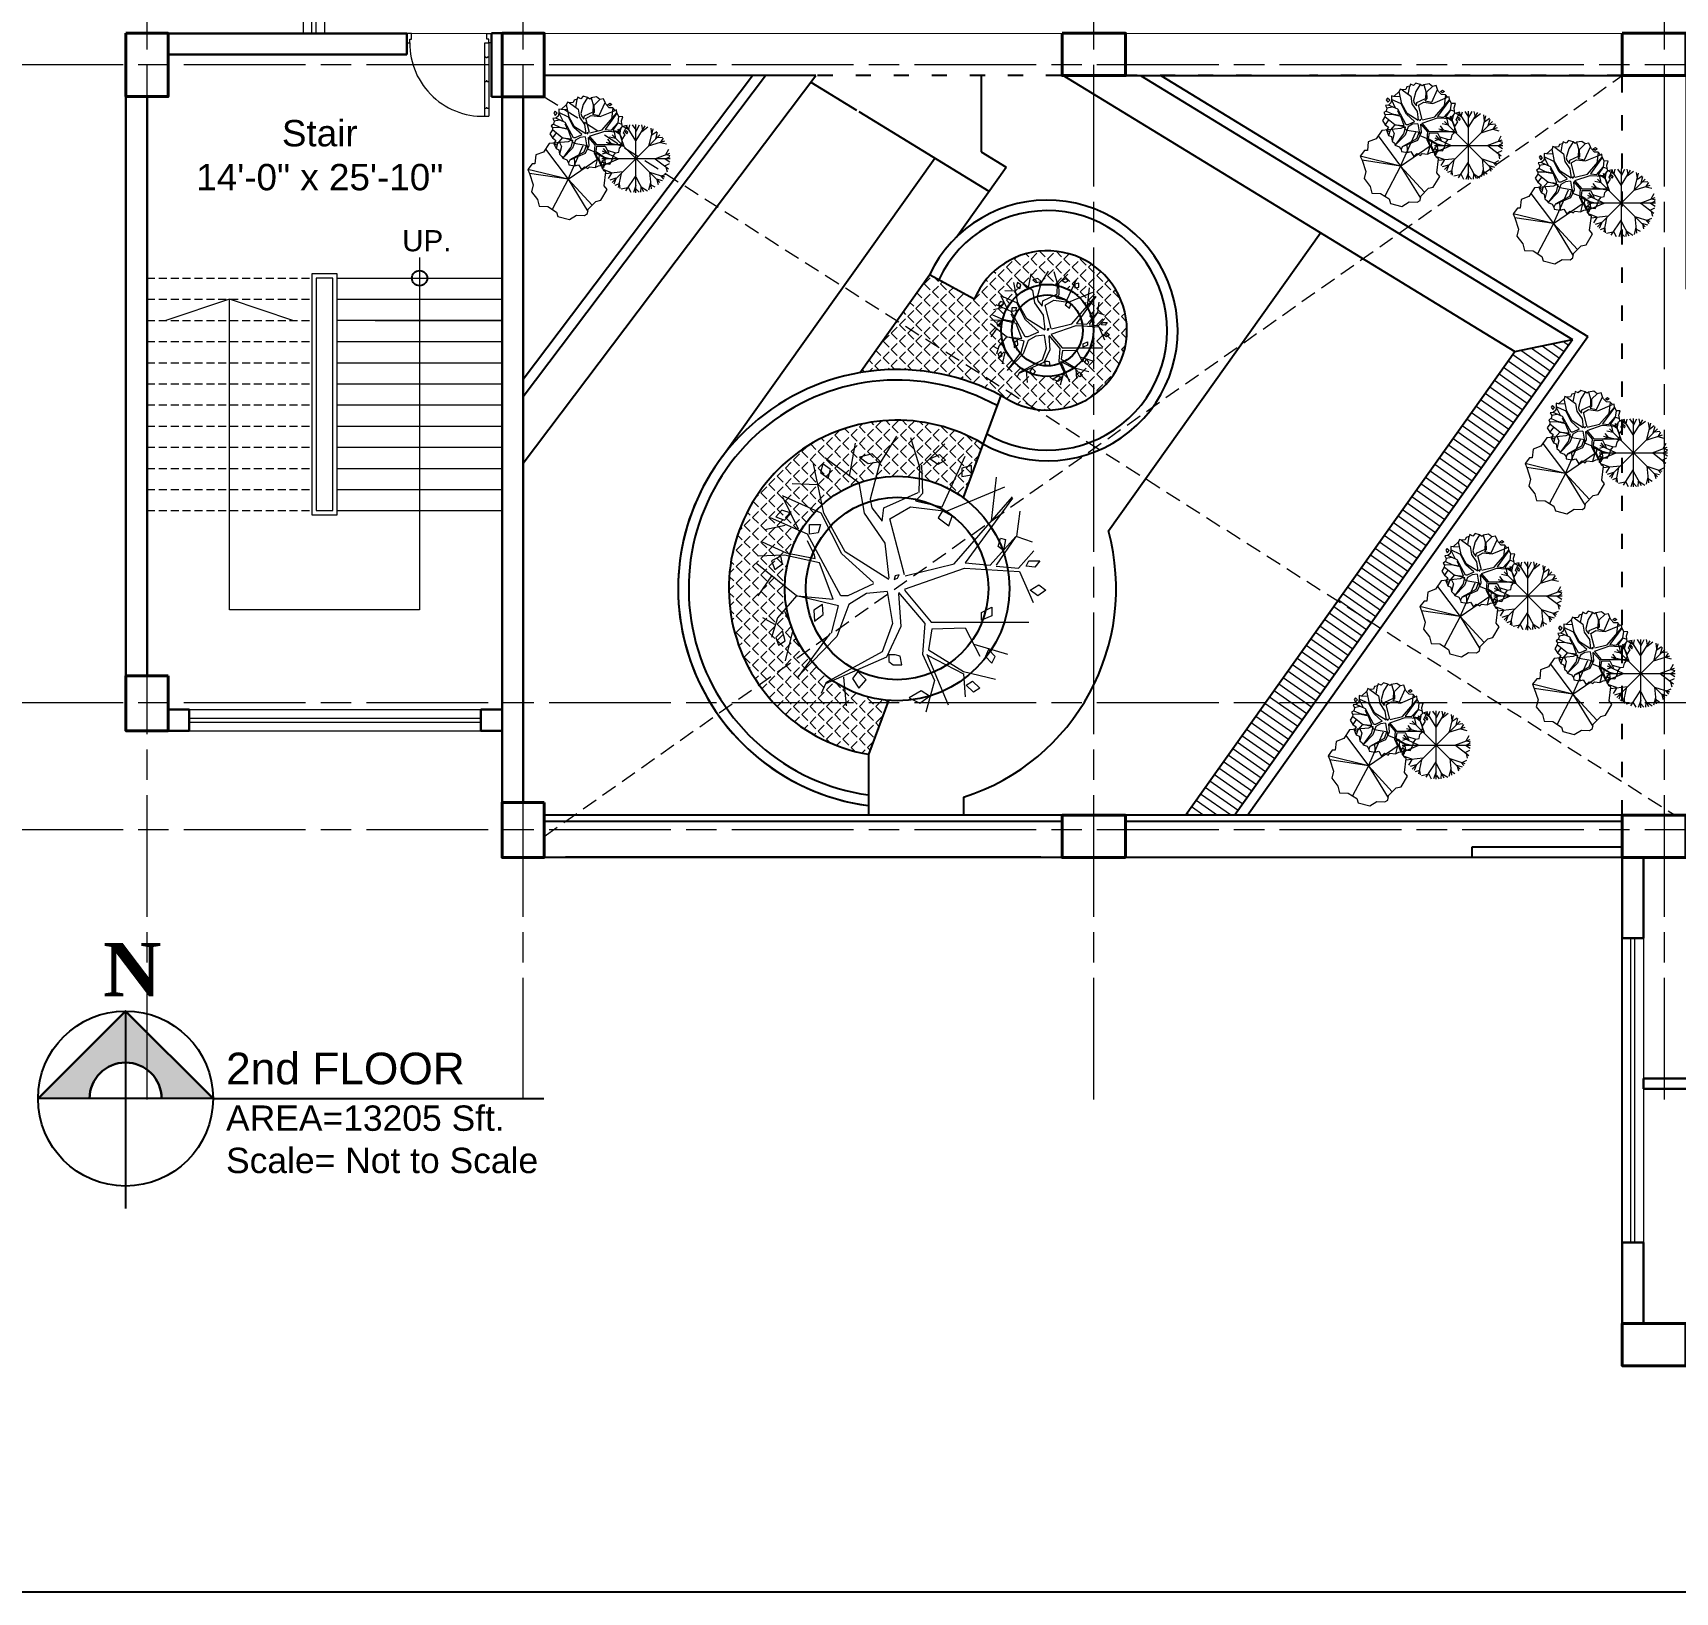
# Model space of a CAD drawing. Header units: inches. Extents: x -12 to 20935469, y -1604 to 24729220.
# Drawn here: x 20872305 to 20873082, y 24718738 to 24719476 of the extents above; entities that cross this region are included whole.
import ezdxf

# ---------------------------------------------------------------- set-up
doc = ezdxf.new("R2010")
doc.units = ezdxf.units.IN
doc.header["$LTSCALE"] = 0.03
doc.header["$MEASUREMENT"] = 0
for name, pattern in [('ACAD_ISO03W100', [30, 12, -18]), ('ACAD_ISO08W100', [36, 24, -3, 6, -3]), ('DASHED2', [0.375, 0.25, -0.125])]:
    doc.linetypes.add(name, pattern=pattern)
for name, color, linetype, lineweight in [('column', 1, 'Continuous', 40), ('Door', 7, 'Continuous', 18), ('Dot', 253, 'Continuous', 0), ('Gas', 21, 'Continuous', 5), ('Grid Line', 252, 'Continuous', 18), ('Hatch', 253, 'Continuous', 15), ('hatch-1', 253, 'Continuous', 5), ('ILLUSTR-TREE', 74, 'Continuous', 0), ('Low Wall', 7, 'Continuous', 30), ('Main Wall', 7, 'Continuous', 30), ('RAIL', 23, 'Continuous', 13), ('STAIR', 46, 'Continuous', 15), ('wind.', 150, 'Continuous', 20)]:
    doc.layers.add(name, color=color, linetype=linetype, lineweight=lineweight)
doc.layers.add('TEXT', color=7, linetype='Continuous')
doc.styles.add('2', font='swisscl.ttf')
doc.styles.add('ATTR', font='romans.shx', dxfattribs={"width": 0.8, "height": 0.7})
doc.styles.get("Standard").update_dxf_attribs({"font": 'timesbd.ttf'})

# ---------------------------------------------------------------- blocks, each defined once
blk = doc.blocks.new('fff')
at = {"layer": 'Grid Line', "color": 252, "linetype": 'ACAD_ISO08W100', "lineweight": 9, "ltscale": 80, "true_color": 0x939598}
for p, q in [((20830948.31, 24723521.1), (20830948.31, 24724698.78)), ((20831126.28, 24723521.11), (20831126.28, 24724698.79)), ((20831396.28, 24723521.11), (20831396.28, 24724698.79)), ((20831666.28, 24723521.12), (20831666.28, 24724698.8)), ((20833096.95, 24724010.75), (20830726.15, 24724010.75)), ((20833096.95, 24723708.72), (20830726.15, 24723708.72)), ((20833096.95, 24723648.75), (20830726.15, 24723648.75))]:
    blk.add_line(p, q, dxfattribs=at)
blk = doc.blocks.new('Door_45')
at = {"layer": 'Door'}
for p, q in [((1.5, 4.97), (1.5, 43.97)), ((3.5, 44.03), (3.5, 4.97)), ((1.5, 40.03), (2.25, 40.03)), ((2.25, 40.03), (2.25, 39.53)), ((2.25, 39.53), (2.75, 39.53)), ((2.75, 39.53), (2.75, 40.03)), ((2.75, 40.03), (3.5, 40.03)), ((1.5, 25.77), (2.25, 25.77)), ((2.25, 25.77), (2.25, 25.27)), ((2.25, 25.27), (2.75, 25.27)), ((2.75, 25.77), (3.5, 25.77)), ((2.75, 25.27), (2.75, 25.77)), ((1.5, 12.57), (2.25, 12.57)), ((2.25, 12.57), (2.25, 13.07)), ((2.25, 13.07), (2.75, 13.07)), ((2.75, 13.07), (2.75, 12.57)), ((2.75, 12.57), (3.5, 12.57)), ((0, -0.03), (0, 4.97)), ((0, 4.97), (1.5, 4.97)), ((3.5, 4.97), (1.5, 4.97)), ((1.5, 4.97), (1.5, 2.97)), ((1.5, 2.97), (2.5, 2.97)), ((2.5, 2.97), (2.5, -0.03)), ((42.5, 3), (42.5, -0.03)), ((43.5, 3), (42.5, 3)), ((45, 5), (43.5, 5)), ((43.5, 5), (43.5, 3)), ((45, -0.03), (45, 5)), ((2.5, -0.03), (0, -0.03)), ((42.5, -0.03), (45, -0.03))]:
    blk.add_line(p, q, dxfattribs=at)
blk.add_arc((4.66, 5.26), 38.84, 359.62325, 94.66847, dxfattribs=at)
blk = doc.blocks.new('TREE_002')
at = {"layer": 'ILLUSTR-TREE'}
for p, q in [((-13173.6, 13892), (-13169.7, 13913.2)), ((-13143.4, 13917.5), (-13154.3, 13899.8)), ((-13134.5, 13916.7), (-13128.5, 13897)), ((-13126.1, 13899.3), (-13112.4, 13912.7)), ((-13190.1, 13868.1), (-13196.7, 13899.8)), ((-13190.6, 13899.8), (-13192.3, 13894.2)), ((-13185.7, 13896.3), (-13190.6, 13899.8)), ((-13189.5, 13904), (-13167.5, 13887.8)), ((-13159, 13906.3), (-13167.2, 13904.2)), ((-13167.2, 13904.2), (-13161.7, 13900)), ((-13161.7, 13900), (-13154, 13901.4)), ((-13154.3, 13899.8), (-13160.4, 13877.2)), ((-13154, 13901.4), (-13159, 13906.3)), ((-13129, 13881.5), (-13128.5, 13898.4)), ((-13127.4, 13899.1), (-13126.8, 13880.8)), ((-13122, 13903), (-13115.9, 13905.8)), ((-13117, 13899.4), (-13122, 13903)), ((-13112.1, 13902.3), (-13117, 13899.4)), ((-13115.9, 13905.8), (-13112.1, 13902.3)), ((-13114.1, 13872.3), (-13099.3, 13904.7)), ((-13095.4, 13898.8), (-13101.6, 13897.1)), ((-13095.4, 13892.7), (-13095.4, 13898.8)), ((-13192.3, 13894.2), (-13187.3, 13890.6)), ((-13187.3, 13890.6), (-13185.7, 13896.3)), ((-13167.5, 13887.8), (-13164.2, 13868.1)), ((-13101.6, 13897.1), (-13101.6, 13891.8)), ((-13101.6, 13891.8), (-13095.4, 13892.7)), ((-13079.5, 13891.3), (-13082.8, 13863.1)), ((-13191.7, 13868.1), (-13216.5, 13879.3)), ((-13216.5, 13878.6), (-13206.6, 13858.2)), ((-13193.9, 13886.4), (-13210.4, 13887.1)), ((-13160.4, 13877.2), (-13159.3, 13871.6)), ((-13151.6, 13871.6), (-13129.6, 13881.5)), ((-13126.8, 13880.8), (-13131.2, 13875.8)), ((-13111.4, 13869.5), (-13074, 13885)), ((-13106.4, 13835.6), (-13069, 13878.6)), ((-13069, 13877.9), (-13099.3, 13836.3)), ((-13217, 13870.2), (-13220.9, 13865.9)), ((-13211, 13868.1), (-13217, 13870.2)), ((-13215.4, 13863.8), (-13211, 13868.1)), ((-13178.5, 13842), (-13191.7, 13868.1)), ((-13176.3, 13843.4), (-13190.1, 13868.1)), ((-13164.2, 13868.1), (-13151, 13849)), ((-13159.3, 13871.6), (-13152.7, 13863.1)), ((-13152.7, 13863.1), (-13151.6, 13871.6)), ((-13147.7, 13864.5), (-13134.5, 13872.3)), ((-13134.5, 13872.3), (-13111.4, 13869.5)), ((-13130.7, 13875.8), (-13114.1, 13872.3)), ((-13113.9, 13869.7), (-13116.7, 13865.3)), ((-13107.8, 13866.2), (-13113.9, 13869.7)), ((-13109.8, 13860), (-13107.8, 13866.2)), ((-13066.3, 13853.2), (-13064.1, 13869.5)), ((-13214.8, 13860.3), (-13228, 13857.5)), ((-13200.5, 13854.7), (-13224.2, 13865.2)), ((-13220.9, 13865.9), (-13215.4, 13863.8)), ((-13199.2, 13860.9), (-13192.3, 13860.9)), ((-13199.2, 13854.7), (-13199.2, 13860.9)), ((-13193.7, 13855.6), (-13199.2, 13854.7)), ((-13192.3, 13860.9), (-13193.7, 13855.6)), ((-13138.4, 13828.6), (-13147.7, 13864.5)), ((-13116.7, 13865.3), (-13109.8, 13860)), ((-13229.7, 13849.7), (-13214.3, 13842.7)), ((-13179.1, 13815.2), (-13200.5, 13854.7)), ((-13196.1, 13841.3), (-13200.5, 13850.4)), ((-13151, 13849), (-13148.3, 13826.4)), ((-13083.3, 13834.9), (-13066.8, 13853.2)), ((-13066.8, 13853.2), (-13079.5, 13834.9)), ((-13078.2, 13846.8), (-13076.8, 13852.1)), ((-13074.7, 13844.2), (-13078.2, 13846.8)), ((-13076.8, 13852.1), (-13073.4, 13851.2)), ((-13073.4, 13851.2), (-13074.7, 13844.2)), ((-13066.3, 13853.2), (-13056.4, 13849.7)), ((-13207.7, 13815.2), (-13233, 13835.6)), ((-13215.4, 13841.3), (-13232.4, 13840.6)), ((-13217.6, 13840.6), (-13223.6, 13837.7)), ((-13223.6, 13837.7), (-13221.4, 13832.1)), ((-13221.4, 13832.1), (-13216.5, 13835.6)), ((-13216.5, 13835.6), (-13217.6, 13840.6)), ((-13192.8, 13836.3), (-13215.4, 13841.3)), ((-13214.3, 13842.7), (-13195.6, 13839.1)), ((-13195.6, 13839.1), (-13196.1, 13841.3)), ((-13184, 13813), (-13192.8, 13836.3)), ((-13158.2, 13823.6), (-13178.5, 13842)), ((-13148.3, 13825.7), (-13176.3, 13843.4)), ((-13137.8, 13827.9), (-13106.4, 13835.6)), ((-13099.3, 13836.3), (-13083.3, 13834.9)), ((-13065.2, 13832.8), (-13055.3, 13844.1)), ((-13060.2, 13834.2), (-13058.6, 13837.7)), ((-13058.6, 13837.7), (-13051.4, 13837.7)), ((-13051.4, 13837.7), (-13054.7, 13833.5)), ((-13223.6, 13827.9), (-13232.4, 13815.2)), ((-13144.4, 13827.9), (-13145, 13825.7)), ((-13145, 13825.7), (-13142.8, 13826.4)), ((-13141.7, 13828.6), (-13144.4, 13827.9)), ((-13142.8, 13826.4), (-13141.7, 13828.6)), ((-13138.4, 13819.4), (-13099.8, 13832.8)), ((-13099.8, 13832.8), (-13064.6, 13830.7)), ((-13079.5, 13834.2), (-13065.2, 13832.8)), ((-13064.6, 13830.7), (-13055.8, 13810.9)), ((-13054.7, 13833.5), (-13060.2, 13834.2)), ((-13207.7, 13815.2), (-13219.8, 13801.1)), ((-13180.7, 13808.8), (-13207.7, 13815.2)), ((-13207.1, 13815.2), (-13184, 13813)), ((-13174.7, 13815.2), (-13179.1, 13815.2)), ((-13158.2, 13822.9), (-13174.7, 13815.2)), ((-13162.6, 13816.6), (-13174.1, 13809.5)), ((-13149.4, 13818), (-13162.6, 13816.6)), ((-13149.4, 13818), (-13146.1, 13797.5)), ((-13142.2, 13817.3), (-13125.2, 13797.5)), ((-13142.2, 13816.6), (-13140.6, 13795.4)), ((-13138.4, 13818.7), (-13121.3, 13798.2)), ((-13057.6, 13818.7), (-13052.1, 13822.2)), ((-13052.7, 13815.2), (-13057.6, 13818.7)), ((-13047.7, 13818.7), (-13052.7, 13815.2)), ((-13052.1, 13822.2), (-13047.7, 13818.7)), ((-13215.4, 13805.3), (-13209.9, 13793.3)), ((-13191, 13809.5), (-13196.5, 13806)), ((-13196.5, 13806), (-13196, 13798.9)), ((-13196, 13798.9), (-13190.5, 13803.2)), ((-13190.5, 13803.2), (-13191, 13809.5)), ((-13185.1, 13791.2), (-13180.7, 13808.8)), ((-13174.1, 13809.5), (-13181.8, 13789.1)), ((-13088.8, 13804.4), (-13082.2, 13807.9)), ((-13088.8, 13799.5), (-13088.8, 13804.4)), ((-13082.2, 13807.9), (-13082.2, 13802.3)), ((-13221.4, 13796.8), (-13229.1, 13801.1)), ((-13219.8, 13801.1), (-13223.6, 13788.4)), ((-13216.5, 13792.6), (-13220.9, 13788.4)), ((-13214.8, 13786.2), (-13216.5, 13792.6)), ((-13209.9, 13793.3), (-13214.8, 13773.5)), ((-13146.1, 13797.5), (-13152.7, 13779.2)), ((-13140.6, 13795.4), (-13149.9, 13775.7)), ((-13125.2, 13797.5), (-13126.8, 13777.8)), ((-13120.7, 13794), (-13122.9, 13780.6)), ((-13121.3, 13798.2), (-13058.6, 13798.2)), ((-13120.7, 13794), (-13099.3, 13794.7)), ((-13099.3, 13794.7), (-13089.9, 13776.4)), ((-13082.2, 13802.3), (-13088.8, 13799.5)), ((-13220.9, 13788.4), (-13219.2, 13783.4)), ((-13219.2, 13783.4), (-13214.8, 13786.2)), ((-13206.6, 13763), (-13185.7, 13791.2)), ((-13181.8, 13789.1), (-13206.6, 13763.7)), ((-13093.8, 13784.1), (-13072.3, 13777.8)), ((-13152.7, 13779.2), (-13189, 13759.4)), ((-13149.9, 13775.7), (-13189, 13758.7)), ((-13144.4, 13777.3), (-13148.3, 13777.3)), ((-13148.3, 13777.3), (-13148.3, 13773)), ((-13148.3, 13773), (-13145.5, 13770.9)), ((-13141.1, 13776.5), (-13144.4, 13777.3)), ((-13140, 13770.9), (-13141.1, 13776.5)), ((-13126.8, 13777.8), (-13119.1, 13760.9)), ((-13124, 13777.8), (-13110.3, 13745.3)), ((-13123.5, 13777.1), (-13100.4, 13765.1)), ((-13122.9, 13780.6), (-13100.4, 13766.5)), ((-13084.4, 13780.7), (-13086.4, 13776.3)), ((-13086.4, 13776.3), (-13082.3, 13771.9)), ((-13080.2, 13776.3), (-13084.4, 13780.7)), ((-13082.3, 13771.9), (-13080.2, 13776.3)), ((-13177.4, 13763), (-13175.8, 13744.6)), ((-13168.3, 13766.6), (-13171.7, 13762.2)), ((-13171.7, 13762.2), (-13167.6, 13756)), ((-13162.8, 13761.3), (-13168.3, 13766.6)), ((-13167.6, 13756), (-13162.8, 13761.3)), ((-13145.5, 13770.9), (-13140, 13770.9)), ((-13119.1, 13760.9), (-13124.6, 13740.4)), ((-13100.4, 13766.5), (-13080, 13761.6)), ((-13100.4, 13765.1), (-13099.3, 13750.3)), ((-13189, 13758.7), (-13191.7, 13752.4)), ((-13127.7, 13754.2), (-13135.3, 13749.8)), ((-13128.4, 13746.3), (-13122.2, 13750.7)), ((-13122.2, 13750.7), (-13127.7, 13754.2)), ((-13098.8, 13757.8), (-13094.7, 13760.4)), ((-13094, 13753.4), (-13098.8, 13757.8)), ((-13094.7, 13760.4), (-13089.9, 13756)), ((-13089.9, 13756), (-13094, 13753.4)), ((-13135.3, 13749.8), (-13128.4, 13746.3))]:
    blk.add_line(p, q, dxfattribs=at)
at = {"layer": 'ILLUSTR-TREE', "style": 'ATTR', "width": 0.8, "flags": 9}
blk.add_attdef('ESTCODE', (-13144.4, 13827.9), '', height=1.05, dxfattribs=at)
blk = doc.blocks.new('TREE_009')
at = {"layer": 'ILLUSTR-TREE'}
for p, q in [((-12222.4, 13880.3), (-12222.4, 13870.7)), ((-12216.4, 13879.1), (-12222.4, 13880.3)), ((-12202.6, 13891.8), (-12216.4, 13879.1)), ((-12199.9, 13878.4), (-12216.4, 13879.1)), ((-12200.4, 13897.9), (-12202.6, 13891.8)), ((-12196, 13860.1), (-12202.6, 13891.8)), ((-12195.5, 13896.1), (-12200.4, 13897.9)), ((-12185.9, 13897), (-12195.5, 13896.1)), ((-12195.5, 13896.1), (-12173.5, 13879.8)), ((-12183.2, 13903.2), (-12185.9, 13897)), ((-12175.7, 13905.2), (-12183.2, 13903.2)), ((-12179.5, 13884.1), (-12175.7, 13905.2)), ((-12174.2, 13910.3), (-12175.7, 13905.2)), ((-12166.7, 13906.7), (-12174.2, 13910.3)), ((-12173.5, 13879.8), (-12170.2, 13860.1)), ((-12160.5, 13912.9), (-12166.7, 13906.7)), ((-12160.3, 13891.8), (-12166.3, 13869.3)), ((-12149.3, 13909.5), (-12160.5, 13912.9)), ((-12149.3, 13909.5), (-12160.3, 13891.8)), ((-12144, 13905.9), (-12149.3, 13909.5)), ((-12140.5, 13908.8), (-12144, 13905.9)), ((-12126.8, 13911.1), (-12140.5, 13908.8)), ((-12140.5, 13908.8), (-12134.4, 13889)), ((-12135, 13873.5), (-12134.4, 13890.4)), ((-12133.3, 13891.1), (-12132.7, 13872.8)), ((-12132.1, 13891.3), (-12118.3, 13904.7)), ((-12118.3, 13904.7), (-12126.8, 13911.1)), ((-12120.1, 13864.3), (-12105.2, 13896.8)), ((-12108.9, 13906.7), (-12118.3, 13904.7)), ((-12117.3, 13861.5), (-12079.9, 13877)), ((-12105.2, 13896.8), (-12108.9, 13906.7)), ((-12102.7, 13891.7), (-12105.2, 13896.8)), ((-12095.1, 13883.8), (-12102.7, 13891.7)), ((-12097.9, 13891.8), (-12092.4, 13895.4)), ((-12093, 13888.3), (-12097.9, 13891.8)), ((-12085.4, 13883.4), (-12095.1, 13883.8)), ((-12088, 13891.8), (-12093, 13888.3)), ((-12092.4, 13895.4), (-12088, 13891.8)), ((-12085.4, 13883.4), (-12088.7, 13855.2)), ((-12079.9, 13877), (-12085.4, 13883.4)), ((-12075.9, 13878.5), (-12079.9, 13877)), ((-12075, 13870.7), (-12075.9, 13878.5)), ((-12235.6, 13841.8), (-12241.6, 13838)), ((-12241.6, 13838), (-12238.4, 13832.6)), ((-12230.1, 13857.3), (-12237.5, 13856.5)), ((-12237.5, 13856.5), (-12234, 13849.5)), ((-12234, 13849.5), (-12235.6, 13841.8)), ((-12235.6, 13841.8), (-12220.2, 13834.7)), ((-12232, 13875), (-12235.4, 13870.6)), ((-12235.4, 13870.6), (-12231.3, 13864.4)), ((-12220.8, 13852.3), (-12234, 13849.5)), ((-12226.5, 13869.7), (-12232, 13875)), ((-12231.3, 13864.4), (-12226.5, 13869.7)), ((-12223.7, 13862.7), (-12230.1, 13857.3)), ((-12206.5, 13846.7), (-12230.1, 13857.3)), ((-12222.4, 13870.7), (-12223.7, 13862.7)), ((-12197.7, 13860.1), (-12222.4, 13871.4)), ((-12222.4, 13870.7), (-12212.5, 13850.2)), ((-12220.2, 13834.7), (-12201.5, 13831.2)), ((-12185, 13807.2), (-12206.5, 13846.7)), ((-12202.1, 13833.3), (-12206.5, 13842.5)), ((-12184.5, 13834), (-12197.7, 13860.1)), ((-12182.3, 13835.4), (-12196, 13860.1)), ((-12164.1, 13815.7), (-12184.5, 13834)), ((-12154.2, 13817.8), (-12182.3, 13835.4)), ((-12170.2, 13860.1), (-12157, 13841.1)), ((-12166.3, 13869.3), (-12165.2, 13863.6)), ((-12165.2, 13863.6), (-12158.6, 13855.2)), ((-12158.6, 13855.2), (-12157.5, 13863.6)), ((-12157.5, 13863.6), (-12135.5, 13873.5)), ((-12157, 13841.1), (-12154.2, 13818.5)), ((-12153.7, 13856.6), (-12140.5, 13864.3)), ((-12144.3, 13820.6), (-12153.7, 13856.6)), ((-12140.5, 13864.3), (-12117.3, 13861.5)), ((-12132.7, 13872.8), (-12137.2, 13867.9)), ((-12136.6, 13867.9), (-12120.1, 13864.3)), ((-12112.4, 13827.6), (-12075, 13870.7)), ((-12075, 13870), (-12105.2, 13828.4)), ((-12089.3, 13826.9), (-12072.8, 13845.3)), ((-12072.8, 13845.3), (-12085.4, 13826.9)), ((-12070, 13861.5), (-12075, 13870.7)), ((-12072.2, 13845.3), (-12070, 13861.5)), ((-12072.2, 13845.3), (-12062.3, 13841.8)), ((-12071.1, 13824.8), (-12061.2, 13836.1)), ((-12060.1, 13860.9), (-12070, 13861.5)), ((-12063.5, 13850.3), (-12060.1, 13860.9)), ((-12062.3, 13841.8), (-12063.5, 13850.3)), ((-12061.2, 13836.1), (-12062.3, 13841.8)), ((-12049.1, 13838.8), (-12061.2, 13836.1)), ((-12058, 13820.3), (-12049.1, 13838.8)), ((-12238.9, 13827.6), (-12245.1, 13817.7)), ((-12245.1, 13817.7), (-12238.4, 13807.2)), ((-12238.4, 13832.6), (-12238.9, 13827.6)), ((-12213.6, 13807.2), (-12238.9, 13827.6)), ((-12221.3, 13833.3), (-12238.4, 13832.6)), ((-12229.6, 13819.9), (-12238.4, 13807.2)), ((-12238.4, 13807.2), (-12229.9, 13800.9)), ((-12229.9, 13800.9), (-12235.1, 13793.1)), ((-12227.4, 13788.9), (-12235.1, 13793.1)), ((-12235.1, 13793.1), (-12232.7, 13786.8)), ((-12225.7, 13793.1), (-12229.6, 13780.4)), ((-12213.6, 13807.2), (-12225.7, 13793.1)), ((-12198.8, 13828.4), (-12221.3, 13833.3)), ((-12221.3, 13797.3), (-12215.8, 13785.3)), ((-12186.7, 13800.8), (-12213.6, 13807.2)), ((-12213.1, 13807.2), (-12190, 13805.1)), ((-12201.5, 13831.2), (-12202.1, 13833.3)), ((-12190, 13805.1), (-12198.8, 13828.4)), ((-12191.1, 13783.2), (-12186.7, 13800.8)), ((-12180.1, 13801.6), (-12187.8, 13781.1)), ((-12180.6, 13807.2), (-12185, 13807.2)), ((-12164.1, 13815), (-12180.6, 13807.2)), ((-12168.5, 13808.6), (-12180.1, 13801.6)), ((-12155.3, 13810), (-12168.5, 13808.6)), ((-12155.3, 13810), (-12152, 13789.6)), ((-12150.4, 13819.9), (-12150.9, 13817.8)), ((-12150.9, 13817.8), (-12148.7, 13818.5)), ((-12147.6, 13820.6), (-12150.4, 13819.9)), ((-12148.7, 13818.5), (-12147.6, 13820.6)), ((-12148.2, 13809.3), (-12131.1, 13789.6)), ((-12148.2, 13808.6), (-12146.5, 13787.4)), ((-12144.3, 13811.4), (-12105.8, 13824.8)), ((-12144.3, 13810.7), (-12127.2, 13790.3)), ((-12143.8, 13819.9), (-12112.4, 13827.6)), ((-12105.8, 13824.8), (-12070.6, 13822.7)), ((-12105.2, 13828.4), (-12089.3, 13826.9)), ((-12085.4, 13826.2), (-12071.1, 13824.8)), ((-12070.6, 13822.7), (-12061.8, 13803)), ((-12064.5, 13790.3), (-12061.4, 13796.5)), ((-12061.8, 13803), (-12053.9, 13815)), ((-12061.4, 13796.5), (-12061.8, 13803)), ((-12053.9, 13815), (-12058, 13820.3)), ((-12051.8, 13826.5), (-12053.9, 13822.1)), ((-12053.9, 13822.1), (-12049.7, 13817.7)), ((-12047.7, 13822.1), (-12051.8, 13826.5)), ((-12049.7, 13817.7), (-12047.7, 13822.1)), ((-12232.7, 13786.8), (-12229.6, 13780.4)), ((-12229.6, 13780.4), (-12222.4, 13777.1)), ((-12222.4, 13777.1), (-12220.8, 13765.6)), ((-12215.8, 13785.3), (-12220.8, 13765.6)), ((-12220.8, 13765.6), (-12214.8, 13760.4)), ((-12214.8, 13760.4), (-12212.5, 13755.7)), ((-12212.5, 13755), (-12191.6, 13783.2)), ((-12187.8, 13781.1), (-12212.5, 13755.7)), ((-12212.5, 13755.7), (-12202.4, 13751.6)), ((-12202.4, 13751.6), (-12197.7, 13744.4)), ((-12194.9, 13750.8), (-12197.7, 13744.4)), ((-12158.6, 13771.2), (-12194.9, 13751.5)), ((-12155.9, 13767.7), (-12194.9, 13750.8)), ((-12183.4, 13755), (-12181.7, 13736.7)), ((-12152, 13789.6), (-12158.6, 13771.2)), ((-12146.5, 13787.4), (-12155.9, 13767.7)), ((-12131.1, 13789.6), (-12132.7, 13769.8)), ((-12132.7, 13769.8), (-12125, 13752.9)), ((-12125, 13752.9), (-12130.5, 13732.4)), ((-12130, 13769.8), (-12116.2, 13737.4)), ((-12129.4, 13769.1), (-12106.3, 13757.1)), ((-12126.7, 13786), (-12128.9, 13772.6)), ((-12128.9, 13772.6), (-12106.3, 13758.5)), ((-12127.2, 13790.3), (-12064.5, 13790.3)), ((-12126.7, 13786), (-12105.2, 13786.7)), ((-12106.3, 13758.5), (-12086, 13753.6)), ((-12106.3, 13757.1), (-12105.2, 13742.3)), ((-12105.2, 13786.7), (-12095.9, 13768.4)), ((-12099.7, 13776.2), (-12078.3, 13769.8)), ((-12093.1, 13741), (-12086, 13753.6)), ((-12086, 13753.6), (-12084.8, 13761.3)), ((-12084.8, 13761.3), (-12078.3, 13769.8)), ((-12078.3, 13769.8), (-12070.4, 13771)), ((-12070.4, 13771), (-12068.3, 13781.5)), ((-12068.3, 13781.5), (-12063.5, 13786.8)), ((-12063.5, 13786.8), (-12064.5, 13790.3)), ((-12197.7, 13744.4), (-12196.9, 13739.2)), ((-12196.9, 13739.2), (-12181.7, 13736.7)), ((-12181.7, 13736.7), (-12172.8, 13739.2)), ((-12172.8, 13739.2), (-12165.3, 13726.9)), ((-12165.3, 13726.9), (-12157.7, 13733.9)), ((-12157.7, 13733.9), (-12148.8, 13729.5)), ((-12148.8, 13729.5), (-12144.6, 13733.9)), ((-12144.6, 13733.9), (-12130.5, 13732.4)), ((-12130.5, 13732.4), (-12122, 13736.6)), ((-12122, 13736.6), (-12116.2, 13737.4)), ((-12116.2, 13737.4), (-12112.3, 13748)), ((-12108.3, 13740.7), (-12113.8, 13737.2)), ((-12113.8, 13737.2), (-12113.2, 13730.1)), ((-12113.2, 13730.1), (-12107.7, 13734.4)), ((-12112.3, 13748), (-12105.2, 13742.3)), ((-12107.7, 13734.4), (-12108.3, 13740.7)), ((-12105.2, 13742.3), (-12093.1, 13741))]:
    blk.add_line(p, q, dxfattribs=at)
at = {"layer": 'ILLUSTR-TREE', "style": 'ATTR', "width": 0.8, "flags": 9}
blk.add_attdef('ESTCODE', (-12147.6, 13820.6), '', height=1.05, dxfattribs=at)
blk = doc.blocks.new('TREE_018')
at = {"layer": 'ILLUSTR-TREE'}
for p, q in [((-11106, 14107.7), (-11119.7, 14087.4)), ((-11115.1, 14094.2), (-11061.1, 14022.2)), ((-11060.6, 14112.1), (-11106, 14107.7)), ((-11061.1, 14022.2), (-11025.1, 14103.2)), ((-11053.7, 14115.6), (-11060.6, 14112.1)), ((-11046.1, 14107.7), (-11053.7, 14115.6)), ((-11014.5, 14102.4), (-11046.1, 14107.7)), ((-11014.5, 14094.4), (-11014.5, 14102.4)), ((-10985.6, 14083), (-11014.5, 14094.4)), ((-11147.2, 14059.2), (-11157.5, 14046)), ((-11140.4, 14059.2), (-11147.2, 14059.2)), ((-11138.3, 14080.3), (-11140.4, 14059.2)), ((-11119.7, 14087.4), (-11138.3, 14080.3)), ((-11061.1, 14022.2), (-10987.7, 14072.4)), ((-10987, 14070.6), (-10985.6, 14083)), ((-10975.3, 14042.4), (-10987, 14070.6)), ((-11061.1, 14022.2), (-11157.5, 14046)), ((-11157.5, 14046), (-11153.4, 14036.3)), ((-11061.1, 14022.2), (-11153.4, 14036.3)), ((-11153.4, 14036.3), (-11144.5, 14008.9)), ((-11061.1, 14022.2), (-11099.1, 13950.3)), ((-11061.1, 14022.2), (-11003.8, 13960)), ((-11061.1, 14022.2), (-11013.8, 13945.4)), ((-10970.5, 14039.8), (-10975.3, 14042.4)), ((-10974.6, 14006.3), (-10970.5, 14039.8)), ((-11144.5, 14008.9), (-11148.6, 13992.2)), ((-11148.6, 13992.2), (-11134.2, 13973.7)), ((-10982.9, 13971.9), (-10967.7, 13997.5)), ((-10967.7, 13997.5), (-10974.6, 14006.3)), ((-11134.2, 13973.7), (-11130, 13957.8)), ((-11130, 13957.8), (-11109.4, 13956.9)), ((-11109.4, 13956.9), (-11088.8, 13943.7)), ((-11088.8, 13943.7), (-11085.3, 13933.1)), ((-11021.4, 13935.7), (-11014.5, 13940.2)), ((-11014.5, 13940.2), (-11013.1, 13950.7)), ((-11013.1, 13950.7), (-10994.6, 13969.2)), ((-10994.6, 13969.2), (-10982.9, 13971.9)), ((-11085.3, 13933.1), (-11057.8, 13926)), ((-11057.8, 13926), (-11040.6, 13936.6)), ((-11040.6, 13936.6), (-11021.4, 13935.7))]:
    blk.add_line(p, q, dxfattribs=at)
at = {"layer": 'ILLUSTR-TREE', "style": 'ATTR', "width": 0.8, "flags": 9}
blk.add_attdef('ESTCODE', (-11061.1, 14022.2), '', height=1.05, dxfattribs=at)
blk = doc.blocks.new('TREE_007')
at = {"layer": 'ILLUSTR-TREE'}
for p, q in [((-12375.6, 14090.8), (-12501.6, 13964.8)), ((-12501.6, 14090.8), (-12375.6, 13964.8)), ((-12491.7, 14081.1), (-12495, 14097.3)), ((-12480.7, 14091), (-12492.8, 14099.4)), ((-12469.7, 14059.9), (-12485.7, 14105.1)), ((-12481.3, 14091.7), (-12477.4, 14109.3)), ((-12456, 14102.3), (-12471.4, 14111.4)), ((-12438.9, 14074.7), (-12463.7, 14114.2)), ((-12457.6, 14104.4), (-12454.9, 14116.4)), ((-12438.3, 14103.7), (-12447.7, 14117.1)), ((-12438.6, 13937.8), (-12438.6, 14117.8)), ((-12438.3, 14100.1), (-12429.5, 14117.1)), ((-12438.3, 14075.5), (-12414.1, 14114.2)), ((-12420.7, 14103), (-12423.5, 14117.1)), ((-12422.9, 14099.4), (-12407, 14111.4)), ((-12403.7, 14062.8), (-12393.2, 14105.8)), ((-12396.5, 14092.4), (-12398.7, 14107.9)), ((-12396.5, 14090.3), (-12383.9, 14099.4)), ((-12386.6, 14080.4), (-12381.7, 14097.3)), ((-12516.5, 14043), (-12527.5, 14039.5)), ((-12485.1, 14027.5), (-12526.4, 14047.2)), ((-12513.7, 14041.6), (-12523.6, 14054.3)), ((-12504.9, 14067.7), (-12521.4, 14062.8)), ((-12470.8, 14059.9), (-12517, 14070.5)), ((-12503.3, 14067), (-12512.6, 14079)), ((-12492.3, 14081.1), (-12508.2, 14084.6)), ((-12405.3, 14061.3), (-12362.4, 14074.7)), ((-12389.4, 14027.5), (-12349.8, 14042.3)), ((-12382.8, 14083.2), (-12369, 14084.6)), ((-12374.5, 14070.5), (-12358.6, 14066.3)), ((-12372.9, 14071.2), (-12366.3, 14081.8)), ((-12360.2, 14038.8), (-12352.5, 14052.9)), ((-12528.6, 14027.8), (-12348.6, 14027.8)), ((-12516.5, 14027.5), (-12528, 14021.1)), ((-12518.1, 14026.8), (-12527.5, 14033.8)), ((-12485.1, 14026.8), (-12526.9, 14009.2)), ((-12515.9, 14014.1), (-12526.9, 14017.6)), ((-12520.3, 14012), (-12525.3, 14005.6)), ((-12387.7, 14027.5), (-12353.1, 14000.7)), ((-12363, 14008.4), (-12350.3, 14014.8)), ((-12361.9, 14027.5), (-12349.2, 14019.7)), ((-12360.2, 14027.5), (-12349.2, 14033.8)), ((-12360.2, 14006.3), (-12356.9, 13992.9)), ((-12358.6, 14038.8), (-12349.2, 14036)), ((-12502.7, 13990.8), (-12522.5, 13997.9)), ((-12473.6, 13992.9), (-12518.7, 13988)), ((-12502.7, 13989.4), (-12511.5, 13975.3)), ((-12491.2, 13976), (-12507.7, 13971.1)), ((-12491.2, 13974.6), (-12496.7, 13960.5)), ((-12482.9, 13961.2), (-12493.9, 13957)), ((-12477.4, 13988.7), (-12485.1, 13952)), ((-12482.4, 13961.2), (-12481.3, 13949.2)), ((-12439.4, 13983.8), (-12465.9, 13942.9)), ((-12438.9, 13957), (-12445.5, 13938.6)), ((-12438.9, 13979.5), (-12418.5, 13941.4)), ((-12400.4, 13964), (-12405.3, 13945)), ((-12403.1, 13992.2), (-12363.5, 13979.5)), ((-12403.1, 13992.2), (-12398.7, 13948.5)), ((-12399.3, 13959.1), (-12389.4, 13953.4)), ((-12385.5, 13974.6), (-12370.1, 13970.4)), ((-12383.3, 13972.5), (-12380, 13959.8)), ((-12374, 13983.1), (-12366.3, 13973.9)), ((-12370.7, 13982.3), (-12358.6, 13988)), ((-12460.4, 13950.6), (-12477.4, 13947.1)), ((-12459.3, 13952.7), (-12452.1, 13939.3)), ((-12438.3, 13947.8), (-12430.6, 13939.3)), ((-12425.7, 13953.4), (-12426.8, 13939.3)), ((-12424.6, 13953.4), (-12408.6, 13942.9))]:
    blk.add_line(p, q, dxfattribs=at)
at = {"layer": 'ILLUSTR-TREE', "style": 'ATTR', "width": 0.8, "flags": 9}
blk.add_attdef('ESTCODE', (-12438.6, 14027.8), '', height=1.05, dxfattribs=at)

msp = doc.modelspace()

# ---------------------------------------------------------------- hatches: boundary and pattern name
at = {"layer": 'hatch-1'}
h = msp.add_hatch(dxfattribs=at)
h.set_pattern_fill('ANGLE', color=256, scale=20, angle=315)
h.set_pattern_definition([(315, (43634.8685, 1006.44), (3.8890872965, 3.8890872965), [4, -1.5]), (45, (43634.8685, 1006.44), (-3.8890872965, 3.8890872965), [4, -1.5])])
h.paths.add_polyline_path([(20872750.55, 24719349.59), (20872729.47, 24719361.22), (20872696.48, 24719314.83, -0.177815), (20872766.76, 24719302.01, 2.616068)])
h.paths.add_polyline_path([(20872763.46, 24719334.85, -1), (20872806.99, 24719334.85, -1)], flags=16)
h.paths.add_polyline_path([(20872768.46, 24719334.85, -1), (20872801.99, 24719334.85, -1)], flags=0)
h = msp.add_hatch(dxfattribs=at)
h.set_pattern_fill('ANGLE', color=256, scale=20, angle=315)
h.set_pattern_definition([(315, (33259.235, 25284.3755), (3.8890872965, 3.8890872965), [4, -1.5]), (45, (33259.235, 25284.3755), (-3.8890872965, 3.8890872965), [4, -1.5])])
h.paths.add_polyline_path([(20872754.81, 24719281.19, 0.806908), (20872648.86, 24719167.17), (20872670.46, 24719182.42, -0.152783), (20872660.98, 24719212.73, -0.61288), (20872745.43, 24719255.74)])
h.paths.add_polyline_path([(20872710.03, 24719159.71, -0.225355), (20872670.46, 24719182.42), (20872648.86, 24719167.17, 0.200401), (20872700.65, 24719134.26)])
at = {"layer": 'Low Wall'}
h = msp.add_hatch(color=256, dxfattribs=at)
h.paths.add_polyline_path([(20872332.09, 24718971.37), (20872307.71, 24718971.37), (20872349.12, 24719012.79), (20872349.12, 24718988.41, 0.414214)])
h.paths.add_polyline_path([(20872349.12, 24718988.41), (20872349.12, 24719012.79), (20872390.54, 24718971.37), (20872366.16, 24718971.37, 0.414214)])

# ---------------------------------------------------------------- linework, layer by layer
for p, q in [((20872537.25, 24719271.98), (20872675.76, 24719455.44)), ((20872537.25, 24719311.81), (20872645.68, 24719455.44)), ((20872537.25, 24719303.52), (20872651.95, 24719455.44)), ((20872675.76, 24719455.44), (20872547.25, 24719455.44)), ((20872673.35, 24719452.25), (20872694.98, 24719439.03)), ((20872694.93, 24719455.44), (20872694.98, 24719455.41)), ((20872753.98, 24719455.44), (20872753.98, 24719419.35)), ((20872792.25, 24719455.79), (20873006.43, 24719324.91)), ((20872822.25, 24719455.44), (20873057.25, 24719455.44)), ((20872829.27, 24719455.44), (20873033.71, 24719330.5)), ((20872838.86, 24719455.44), (20873040.89, 24719331.97)), ((20872695.98, 24719438.41), (20872706.54, 24719431.96)), ((20872706.54, 24719431.96), (20872757.6, 24719400.76)), ((20872753.98, 24719419.35), (20872765.72, 24719412.18)), ((20872631.67, 24719275.44), (20872731.95, 24719416.43)), ((20872742.04, 24719378.88), (20872765.72, 24719412.18)), ((20872814.14, 24719239.98), (20872914.49, 24719381.09)), ((20872696.48, 24719314.83), (20872729.47, 24719361.22)), ((20872750.55, 24719349.59), (20872729.47, 24719361.22)), ((20872873.83, 24719105.44), (20873033.71, 24719330.5)), ((20872879.96, 24719105.44), (20873040.89, 24719331.97)), ((20873006.43, 24719324.91), (20873033.71, 24719330.5)), ((20872850.52, 24719105.44), (20873006.43, 24719324.91)), ((20872763.22, 24719304), (20872745.43, 24719255.74)), ((20872710.03, 24719159.71), (20872700.65, 24719134.26)), ((20872700.65, 24719134.26), (20872700.65, 24719105.44)), ((20872745.59, 24719113.98), (20872745.59, 24719105.44)), ((20872792.25, 24719105.45), (20872547.25, 24719105.45)), ((20872792.25, 24719105.44), (20872547.25, 24719105.44)), ((20872792.25, 24719102.45), (20872547.25, 24719102.45)), ((20872792.25, 24719102.44), (20872547.25, 24719102.44)), ((20872986.25, 24719105.44), (20872822.25, 24719105.44)), ((20873057.25, 24719105.44), (20872822.25, 24719105.44)), ((20872986.25, 24719102.44), (20872822.25, 24719102.44)), ((20873057.25, 24719102.44), (20872822.25, 24719102.44)), ((20872986.25, 24719085.44), (20872547.25, 24719085.45)), ((20872782.23, 24719085.59), (20872557.23, 24719085.6)), ((20872606.38, 24719085.6), (20872606.38, 24719085.6)), ((20872349.12, 24719012.79), (20872349.12, 24718919.41)), ((20872390.54, 24718971.37), (20872547.02, 24718971.37))]:
    msp.add_line(p, q)
at = {"linetype": 'ACAD_ISO03W100', "ltscale": 20}
for p, q in [((20872881.75, 24719455.44), (20872547.25, 24719455.44)), ((20873057.25, 24719455.44), (20872909.32, 24719455.44)), ((20873057.25, 24719105.44), (20873057.25, 24719455.44))]:
    msp.add_line(p, q, dxfattribs=at)
msp.add_lwpolyline([(20872986.25, 24719090.44), (20873057.25, 24719090.44), (20873057.25, 24719085.44), (20872986.25, 24719085.44)], close=True)
for points in [[(20873742.72, 24719085.42), (20873742.72, 24718844.97), (20873057.25, 24718844.97), (20873057.25, 24719085.44)], [(20872390.5, 24718971.41), (20872307.71, 24718971.34)]]:
    msp.add_lwpolyline(points)
for centre, radius in [((20872488.22, 24719359.57), 3.61), ((20872785.23, 24719334.85), 21.77), ((20872785.23, 24719334.85), 16.77), ((20872714.16, 24719212.73), 53.18), ((20872714.16, 24719212.73), 43.18), ((20872349.12, 24718971.37), 41.41)]:
    msp.add_circle(centre, radius)
for centre, radius, start, end in [((20872785.23, 24719334.85), 61.68, 240.38426, 154.68768), ((20872785.23, 24719334.85), 56.68, 239.62136, 154.68768), ((20872785.23, 24719334.85), 37.68, 238.95573, 156.97315), ((20872714.16, 24719212.73), 103.62, 59.49523, 262.50841), ((20872714.16, 24719212.73), 98.62, 61.33391, 262.12624), ((20872714.16, 24719212.73), 79.62, 59.35356, 260.23079), ((20872714.16, 24719212.73), 103.62, 142.75346, 262.50842), ((20872714.16, 24719212.73), 103.62, 287.6546, 15.25112)]:
    msp.add_arc(centre, radius, start, end)
at = {"layer": 'column', "lineweight": 40, "ltscale": 20}
for points in [[(20872349.28, 24719475.49), (20872369.28, 24719475.49), (20872369.28, 24719445.49), (20872349.28, 24719445.49)], [(20872527.25, 24719475.44), (20872547.25, 24719475.44), (20872547.25, 24719445.44), (20872527.25, 24719445.44)], [(20872792.25, 24719475.44), (20872792.25, 24719455.44), (20872822.25, 24719455.44), (20872822.25, 24719475.44)], [(20873057.25, 24719475.44), (20873057.25, 24719455.44), (20873087.25, 24719455.44), (20873087.25, 24719475.44)], [(20872369.28, 24719171.41), (20872349.28, 24719171.41), (20872349.28, 24719145.41), (20872369.28, 24719145.41)], [(20872547.25, 24719111.45), (20872527.25, 24719111.45), (20872527.25, 24719085.45), (20872547.25, 24719085.45)], [(20872822.25, 24719085.44), (20872822.25, 24719105.44), (20872792.25, 24719105.44), (20872792.25, 24719085.44)], [(20873057.25, 24719105.44), (20873057.25, 24719085.44), (20873087.25, 24719085.44), (20873087.25, 24719105.44)], [(20873057.25, 24718864.97), (20873057.25, 24718844.97), (20873087.25, 24718844.97), (20873087.25, 24718864.97)]]:
    msp.add_lwpolyline(points, close=True, dxfattribs=at)
at = {"layer": 'Defpoints'}
msp.add_lwpolyline([(20872104.73, 24720196.34), (20874543.6, 24720196.34), (20874543.6, 24718737.81), (20872104.73, 24718737.81)], close=True, dxfattribs=at)
at = {"layer": 'Dot', "linetype": 'DASHED2', "lineweight": 0, "ltscale": 1000}
for p, q in [((20872547.25, 24719095.45), (20873057.25, 24719455.44)), ((20872547.25, 24719445.45), (20873082.25, 24719105.44))]:
    msp.add_line(p, q, dxfattribs=at)
at = {"layer": 'Gas', "color": 0, "lineweight": 5}
for points in [[(20872449.23, 24719361.57), (20872437.23, 24719361.57), (20872437.23, 24719247.57), (20872449.23, 24719247.57)], [(20872447.23, 24719359.57), (20872439.23, 24719359.57), (20872439.23, 24719249.57), (20872447.23, 24719249.57)]]:
    msp.add_lwpolyline(points, close=True, dxfattribs=at)
at = {"layer": 'Hatch', "linetype": 'Continuous'}
for p, q in [((20873014.23, 24719326.51), (20873025.34, 24719318.73)), ((20873019.29, 24719327.54), (20873027.51, 24719321.78)), ((20873024.35, 24719328.58), (20873029.69, 24719324.84)), ((20873029.4, 24719329.62), (20873031.86, 24719327.9)), ((20873003.26, 24719320.45), (20873018.83, 24719309.56)), ((20873005.44, 24719323.51), (20873021, 24719312.61)), ((20873009.18, 24719325.47), (20873023.17, 24719315.67)), ((20872996.75, 24719311.28), (20873012.31, 24719300.38)), ((20872998.92, 24719314.34), (20873014.48, 24719303.44)), ((20873001.09, 24719317.4), (20873016.66, 24719306.5)), ((20872992.4, 24719305.17), (20873007.97, 24719294.27)), ((20872994.58, 24719308.23), (20873010.14, 24719297.33)), ((20872985.89, 24719296), (20873001.45, 24719285.1)), ((20872988.06, 24719299.05), (20873003.63, 24719288.16)), ((20872990.23, 24719302.11), (20873005.8, 24719291.21)), ((20872981.55, 24719289.88), (20872997.11, 24719278.98)), ((20872983.72, 24719292.94), (20872999.28, 24719282.04)), ((20872975.03, 24719280.71), (20872990.6, 24719269.81)), ((20872977.2, 24719283.77), (20872992.77, 24719272.87)), ((20872979.37, 24719286.82), (20872994.94, 24719275.93)), ((20872970.69, 24719274.6), (20872986.25, 24719263.7)), ((20872972.86, 24719277.65), (20872988.42, 24719266.75)), ((20872964.17, 24719265.42), (20872979.74, 24719254.53)), ((20872966.34, 24719268.48), (20872981.91, 24719257.58)), ((20872968.52, 24719271.54), (20872984.08, 24719260.64)), ((20872957.66, 24719256.25), (20872973.22, 24719245.35)), ((20872959.83, 24719259.31), (20872975.39, 24719248.41)), ((20872962, 24719262.37), (20872977.56, 24719251.47)), ((20872953.31, 24719250.14), (20872968.88, 24719239.24)), ((20872955.49, 24719253.2), (20872971.05, 24719242.3)), ((20872946.8, 24719240.97), (20872962.36, 24719230.07)), ((20872948.97, 24719244.02), (20872964.53, 24719233.13)), ((20872951.14, 24719247.08), (20872966.71, 24719236.18)), ((20872942.45, 24719234.85), (20872958.02, 24719223.95)), ((20872944.63, 24719237.91), (20872960.19, 24719227.01)), ((20872935.94, 24719225.68), (20872951.5, 24719214.78)), ((20872938.11, 24719228.74), (20872953.68, 24719217.84)), ((20872940.28, 24719231.79), (20872955.85, 24719220.9)), ((20872931.6, 24719219.57), (20872947.16, 24719208.67)), ((20872933.77, 24719222.62), (20872949.33, 24719211.72)), ((20872925.08, 24719210.39), (20872940.64, 24719199.5)), ((20872927.25, 24719213.45), (20872942.82, 24719202.55)), ((20872929.42, 24719216.51), (20872944.99, 24719205.61)), ((20872920.74, 24719204.28), (20872936.3, 24719193.38)), ((20872922.91, 24719207.34), (20872932.64, 24719200.52)), ((20872914.22, 24719195.11), (20872929.79, 24719184.21)), ((20872916.39, 24719198.17), (20872931.96, 24719187.27)), ((20872918.57, 24719201.22), (20872934.13, 24719190.32)), ((20872932.64, 24719200.52), (20872938.47, 24719196.44)), ((20872909.88, 24719188.99), (20872925.44, 24719178.1)), ((20872912.05, 24719192.05), (20872927.61, 24719181.15)), ((20872903.36, 24719179.82), (20872918.93, 24719168.92)), ((20872905.53, 24719182.88), (20872921.1, 24719171.98)), ((20872907.71, 24719185.94), (20872923.27, 24719175.04)), ((20872896.85, 24719170.65), (20872912.41, 24719159.75)), ((20872899.02, 24719173.71), (20872914.58, 24719162.81)), ((20872901.19, 24719176.76), (20872916.76, 24719165.87)), ((20872892.5, 24719164.54), (20872908.07, 24719153.64)), ((20872894.68, 24719167.59), (20872910.24, 24719156.69)), ((20872885.99, 24719155.36), (20872901.55, 24719144.47)), ((20872888.16, 24719158.42), (20872903.72, 24719147.52)), ((20872890.33, 24719161.48), (20872905.9, 24719150.58)), ((20872881.65, 24719149.25), (20872897.21, 24719138.35)), ((20872883.82, 24719152.31), (20872899.38, 24719141.41)), ((20872875.13, 24719140.08), (20872890.69, 24719129.18)), ((20872877.3, 24719143.14), (20872892.87, 24719132.24)), ((20872879.47, 24719146.19), (20872895.04, 24719135.29)), ((20872870.79, 24719133.96), (20872886.35, 24719123.07)), ((20872872.96, 24719137.02), (20872888.52, 24719126.12)), ((20872864.27, 24719124.79), (20872879.84, 24719113.89)), ((20872866.44, 24719127.85), (20872882.01, 24719116.95)), ((20872868.61, 24719130.91), (20872884.18, 24719120.01)), ((20872859.93, 24719118.68), (20872875.49, 24719107.78)), ((20872862.1, 24719121.73), (20872877.66, 24719110.84)), ((20872853.41, 24719109.51), (20872859.22, 24719105.44)), ((20872855.58, 24719112.56), (20872865.76, 24719105.44)), ((20872857.76, 24719115.62), (20872872.3, 24719105.44)), ((20872851.24, 24719106.45), (20872852.68, 24719105.44))]:
    msp.add_line(p, q, dxfattribs=at)
at = {"layer": 'Hatch'}
msp.add_lwpolyline([(20873579.73, 24719354.49), (20873579.72, 24719595.59), (20873444.75, 24719595.59), (20873444.75, 24719910.63), (20873265.2, 24719910.63), (20873265.2, 24719595.59), (20872443.25, 24719595.59), (20872443.25, 24719475.42), (20873087.25, 24719475.44), (20873087.25, 24719354.49)], close=True, dxfattribs=at)
at = {"layer": 'Low Wall', "color": 0}
msp.add_lwpolyline([(20872307.71, 24718971.37), (20872349.12, 24719012.79), (20872390.54, 24718971.37)], dxfattribs=at)
at = {"layer": 'Low Wall'}
msp.add_arc((20872349.12, 24718971.37), 17.04, 0, 180, dxfattribs=at)
at = {"layer": 'Main Wall', "lineweight": 30}
for p, q in [((20872482.25, 24719475.42), (20872369.28, 24719475.42)), ((20872482.25, 24719475.42), (20872482.25, 24719465.42)), ((20872522.25, 24719475.44), (20872527.25, 24719475.44)), ((20872522.25, 24719445.44), (20872522.25, 24719475.44)), ((20872482.25, 24719465.42), (20872369.28, 24719465.42)), ((20872349.28, 24719445.42), (20872349.28, 24719171.41)), ((20872359.28, 24719445.42), (20872359.28, 24719171.41)), ((20872527.25, 24719445.44), (20872522.25, 24719445.44)), ((20872527.25, 24719085.45), (20872527.25, 24719445.45)), ((20872537.25, 24719111.45), (20872537.25, 24719445.45)), ((20872527.23, 24719145.56), (20872527.23, 24719155.56)), ((20873067.25, 24718980.91), (20873225.27, 24718980.91)), ((20873067.25, 24718980.91), (20873067.25, 24718975.91)), ((20873067.25, 24718975.91), (20873225.27, 24718975.91)), ((20873225.27, 24718844.96), (20873077.25, 24718844.96))]:
    msp.add_line(p, q, dxfattribs=at)
at = {"layer": 'Main Wall'}
for p, q in [((20873057.25, 24719047.21), (20873057.25, 24719085.44)), ((20873067.25, 24719047.21), (20873067.25, 24719085.44)), ((20873057.25, 24719047.21), (20873067.25, 24719047.21)), ((20873057.25, 24718864.97), (20873057.25, 24718903.21)), ((20873057.25, 24718903.21), (20873067.25, 24718903.21)), ((20873067.25, 24718864.97), (20873067.25, 24718903.21))]:
    msp.add_line(p, q, dxfattribs=at)
for points in [[(20872369.28, 24719155.41), (20872379.29, 24719155.41), (20872379.29, 24719145.42), (20872369.28, 24719145.42)], [(20872517.25, 24719155.41), (20872527.25, 24719155.41), (20872527.25, 24719145.42), (20872517.25, 24719145.42)]]:
    msp.add_lwpolyline(points, close=True, dxfattribs=at)
at = {"layer": 'RAIL', "lineweight": 9}
for p, q in [((20872488.22, 24719369.29), (20872488.22, 24719202.57)), ((20872398.23, 24719349.57), (20872368.23, 24719339.57)), ((20872398.23, 24719202.57), (20872398.23, 24719349.57)), ((20872428.23, 24719339.57), (20872398.23, 24719349.57)), ((20872527.23, 24719339.57), (20872449.23, 24719339.57)), ((20872488.22, 24719202.57), (20872398.23, 24719202.57))]:
    msp.add_line(p, q, dxfattribs=at)
at = {"layer": 'STAIR', "color": 32, "linetype": 'DASHED2', "lineweight": 5, "ltscale": 500}
for p, q in [((20872359.26, 24719359.57), (20872437.23, 24719359.57)), ((20872359.26, 24719349.57), (20872437.23, 24719349.57)), ((20872359.26, 24719339.57), (20872437.23, 24719339.57)), ((20872359.26, 24719329.57), (20872437.23, 24719329.57)), ((20872359.26, 24719319.57), (20872437.23, 24719319.57)), ((20872359.26, 24719309.57), (20872437.23, 24719309.57)), ((20872359.26, 24719299.57), (20872437.23, 24719299.57)), ((20872359.26, 24719289.57), (20872437.23, 24719289.57)), ((20872359.26, 24719279.57), (20872437.23, 24719279.57)), ((20872359.26, 24719269.57), (20872437.23, 24719269.57)), ((20872359.26, 24719259.57), (20872437.23, 24719259.57)), ((20872359.26, 24719249.57), (20872437.23, 24719249.57))]:
    msp.add_line(p, q, dxfattribs=at)
at = {"layer": 'STAIR', "color": 32, "lineweight": 5}
for p, q in [((20872449.23, 24719359.57), (20872527.23, 24719359.57)), ((20872449.23, 24719349.57), (20872527.23, 24719349.57)), ((20872467.23, 24719339.57), (20872527.23, 24719339.57)), ((20872449.23, 24719329.57), (20872527.23, 24719329.57)), ((20872449.23, 24719319.57), (20872527.23, 24719319.57)), ((20872449.23, 24719309.57), (20872527.23, 24719309.57)), ((20872449.23, 24719299.57), (20872527.23, 24719299.57)), ((20872449.23, 24719289.57), (20872527.23, 24719289.57)), ((20872449.23, 24719279.57), (20872527.23, 24719279.57)), ((20872449.23, 24719269.57), (20872527.23, 24719269.57)), ((20872449.23, 24719259.57), (20872527.23, 24719259.57)), ((20872449.23, 24719249.57), (20872527.23, 24719249.57))]:
    msp.add_line(p, q, dxfattribs=at)
at = {"layer": 'wind.'}
for p, q in [((20872433.25, 24719475.42), (20872433.25, 24719595.9)), ((20872437.25, 24719475.42), (20872437.25, 24719595.9)), ((20872439.25, 24719475.42), (20872439.25, 24719595.9)), ((20873057.25, 24719089.44), (20873057.25, 24719089.44))]:
    msp.add_line(p, q, dxfattribs=at)
at = {"layer": 'wind.', "lineweight": 5}
for p, q in [((20872374.29, 24719155.41), (20872522.25, 24719155.41)), ((20872379.29, 24719151.41), (20872517.25, 24719151.41)), ((20872379.29, 24719149.41), (20872517.25, 24719149.41)), ((20872374.29, 24719145.42), (20872522.25, 24719145.42)), ((20873057.25, 24718903.21), (20873057.25, 24719047.21)), ((20873061.25, 24718903.21), (20873061.25, 24719047.21)), ((20873063.25, 24718903.21), (20873063.25, 24719047.21)), ((20873067.25, 24719047.21), (20873067.25, 24718903.21))]:
    msp.add_line(p, q, dxfattribs=at)

# ---------------------------------------------------------------- block references
at = {"layer": 'Door', "color": 250, "ltscale": 20, "xscale": 0.8888888888759539, "yscale": 0.8888888888759539, "zscale": 0.8888888888759539, "rotation": 180}
msp.add_blockref('Door_45', (20872522.25, 24719475.39), dxfattribs=at)
at = {"layer": 'ILLUSTR-TREE'}
for name, p, xscale, yscale, zscale in [('TREE_009', (20875227.14, 24716857.52), 0.1864712034882235, 0.1864712034882235, 0.1864712034882235), ('TREE_009', (20874833.24, 24716851.29), 0.1864712034882235, 0.1864712034882235, 0.1864712034882235), ('TREE_007', (20875221.42, 24716899.68), 0.1798363259808176, 0.1798363259808176, 0.1798363259808176), ('TREE_007', (20874827.52, 24716893.44), 0.1798363259808176, 0.1798363259808176, 0.1798363259808176), ('TREE_018', (20875141.57, 24716637.35), 0.1979188656470376, 0.1979188656470376, 0.1979188656470376), ('TREE_018', (20874747.67, 24716631.11), 0.1979188656470376, 0.1979188656470376, 0.1979188656470376), ('TREE_009', (20875299.43, 24716830.3), 0.1864712034882235, 0.1864712034882235, 0.1864712034882235), ('TREE_018', (20875213.87, 24716610.12), 0.1979188656470376, 0.1979188656470376, 0.1979188656470376), ('TREE_007', (20875293.71, 24716872.46), 0.1798363259808176, 0.1798363259808176, 0.1798363259808176), ('TREE_002', (20876788.34, 24715124.38), 0.3045467952687798, 0.3045467952687798, 0.3045467952687798), ('TREE_009', (20875305.14, 24716712.09), 0.1864712034882235, 0.1864712034882235, 0.1864712034882235), ('TREE_007', (20875299.42, 24716754.24), 0.1798363259808176, 0.1798363259808176, 0.1798363259808176), ('TREE_002', (20882406.19, 24709021.6), 0.7374268825117389, 0.7374268825117389, 0.7374268825117389), ('TREE_018', (20875219.57, 24716491.91), 0.1979188656470376, 0.1979188656470376, 0.1979188656470376), ('TREE_009', (20875255.25, 24716644.35), 0.1864712034882235, 0.1864712034882235, 0.1864712034882235), ('TREE_007', (20875249.53, 24716686.51), 0.1798363259808176, 0.1798363259808176, 0.1798363259808176), ('TREE_018', (20875169.69, 24716424.18), 0.1979188656470376, 0.1979188656470376, 0.1979188656470376), ('TREE_009', (20875308.66, 24716607.62), 0.1864712034882235, 0.1864712034882235, 0.1864712034882235), ('TREE_007', (20875302.94, 24716649.78), 0.1798363259808176, 0.1798363259808176, 0.1798363259808176), ('TREE_018', (20875223.09, 24716387.44), 0.1979188656470376, 0.1979188656470376, 0.1979188656470376), ('TREE_009', (20875211.87, 24716573.78), 0.1864712034882235, 0.1864712034882235, 0.1864712034882235), ('TREE_018', (20875126.3, 24716353.61), 0.1979188656470376, 0.1979188656470376, 0.1979188656470376), ('TREE_007', (20875206.15, 24716615.94), 0.1798363259808176, 0.1798363259808176, 0.1798363259808176)]:
    msp.add_blockref(name, p, dxfattribs=dict(at, xscale=xscale, yscale=yscale, zscale=zscale))
at = {"layer": 'Main Wall'}
msp.add_blockref('fff', (41410.97, -4550.16), dxfattribs=at)

# ---------------------------------------------------------------- texts
msp.add_text('N', height=25.19).set_placement((20872338.53, 24719019.79))
at = {"layer": 'TEXT', "color": 30, "lineweight": 5, "ltscale": 20, "attachment_point": 2, "style": '2'}
for s, width, gutter_width, insert, char_height in [('\\pxsm1;{\\fArial|b0|i0|c0|p34;\\C0;Stair\\P14\'-0" x 25\'-10"  }', 151.3847, 0.282, (20872441.01, 24719434.43), 12.4758), ('{\\fArial|b0|i0|c0|p34;\\C0;UP.}', 104.7597, 0.5, (20872491.64, 24719382.3), 10), ('\\A1;\\pxql;{\\fArial|b0|i0|c0|p34;\\C0;2nd FLOOR \\P\\H0.8x;AREA=13205 Sft.\\PScale= \\H1x;Not to Scale}', 640.1238, 0.5, (20872716.72, 24718993.11), 15)]:
    msp.add_mtext_dynamic_manual_height_columns(s, width=width, gutter_width=gutter_width, heights=[0], dxfattribs=dict(at, insert=insert, char_height=char_height))

doc.saveas('drawing.dxf')
